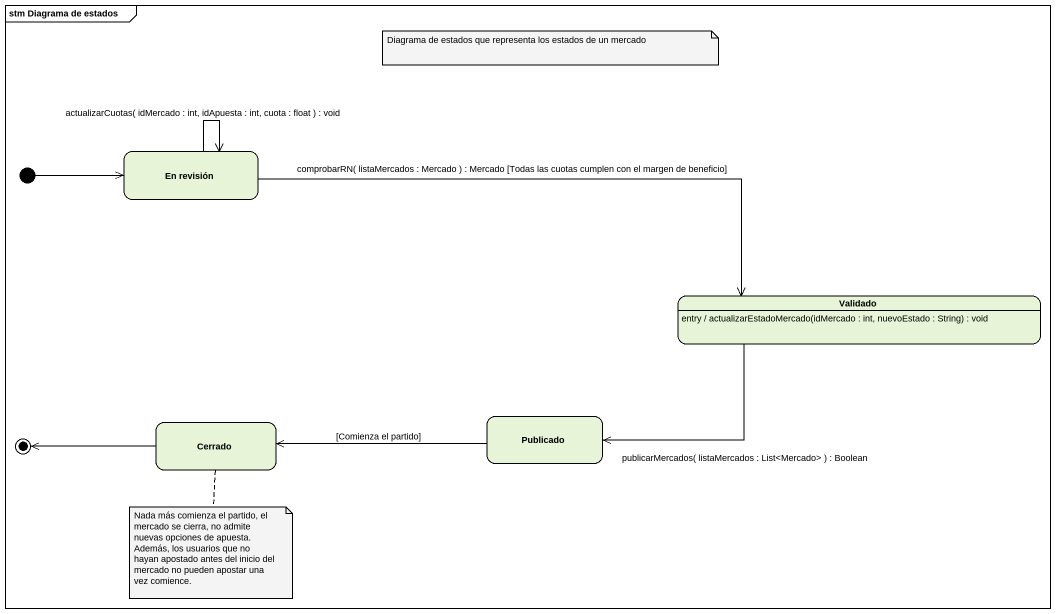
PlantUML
@startuml
mainframe stm Diagrama de estados
hide empty description
state "En revisión" as En_revisión
state Validado
Validado : entry / actualizarEstadoMercado(idMercado : int, nuevoEstado : String) : void
state Cerrado
state Publicado
[*] -right-> En_revisión
En_revisión --> En_revisión : actualizarCuotas( idMercado : int, idApuesta : int, cuota : float ) : void
En_revisión -right-> Validado : comprobarRN( listaMercados : Mercado ) : Mercado [Todas las cuotas cumplen con el margen de beneficio]
Validado -left-> Publicado : publicarMercados( listaMercados : List<Mercado> ) : Boolean
Publicado -left-> Cerrado : [Comienza el partido]
Cerrado -left-> [*]
note as N1
  Diagrama de estados que representa los estados de un mercado
end note
note bottom of Cerrado : Nada más comienza el partido, el mercado se cierra, no admite nuevas opciones de apuesta. Además, los usuarios que no hayan apostado antes del inicio del mercado no pueden apostar una vez comience.
@enduml
